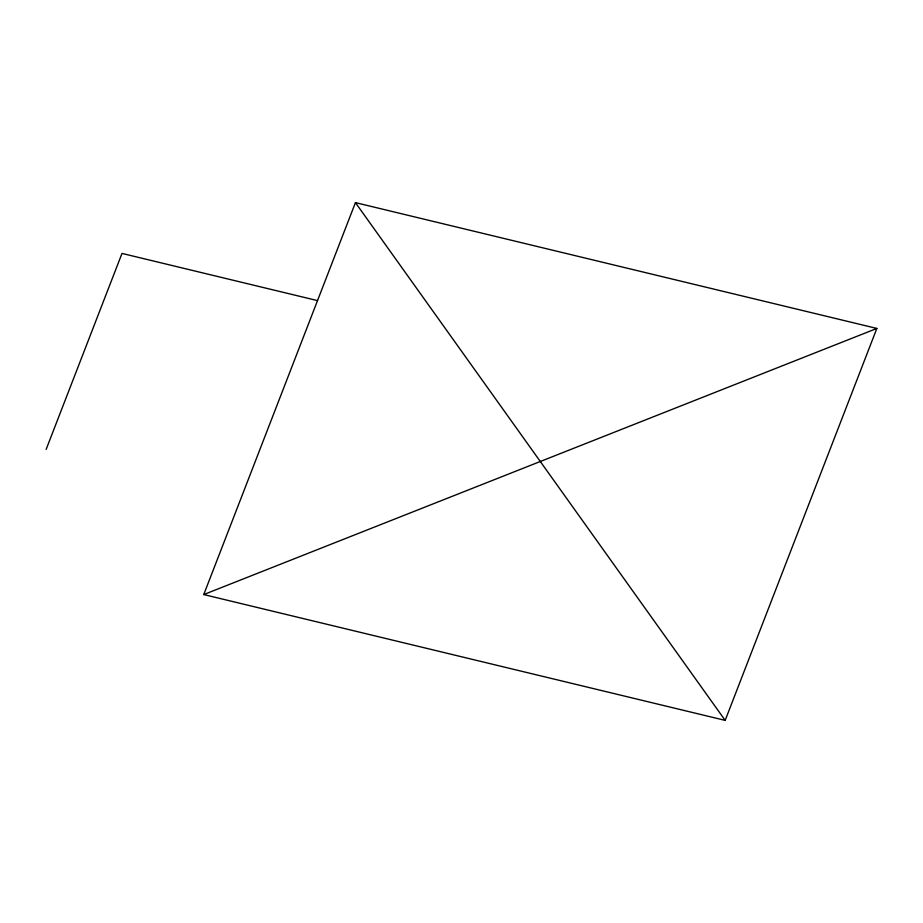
<?xml version="1.0" encoding="UTF-8"?>
<svg xmlns="http://www.w3.org/2000/svg" width="923" height="923" viewBox="0 0 923 923"><rect width="100%" height="100%" fill="white"/><g stroke="black" fill="none" stroke-linecap="round" stroke-linejoin="round"><path stroke-width="1.38" d="M46.15 449.397L121.998 253.421L317.524 300.61M203.752 594.562L355.436 202.622L876.85 328.438L725.166 720.378L203.752 594.562L876.85 328.438M355.436 202.622L725.166 720.378"/></g></svg>
